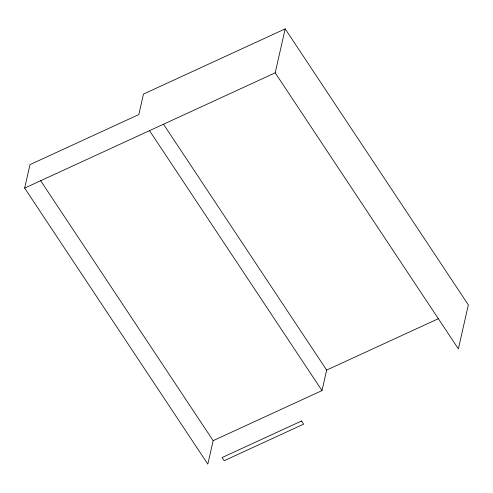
<?xml version="1.0" encoding="UTF-8"?>
<svg xmlns="http://www.w3.org/2000/svg" width="493" height="493" viewBox="0 0 493 493"><rect width="100%" height="100%" fill="white"/><g stroke="black" fill="none" stroke-linecap="round" stroke-linejoin="round"><path stroke-width="0.74" d="M40.605 180.641L213.155 440.656L207.824 464.123L24.65 188.098L29.981 164.631L138.823 114.561L143.475 94.071L285.176 28.877L468.35 304.902L458.361 348.859L275.193 72.835L285.176 28.877M213.155 440.656L321.997 390.585L326.649 370.089L163.454 124.168M24.65 188.098L275.193 72.835M326.649 370.089L438.332 318.712M149.447 130.571L321.997 390.585M301.543 421.004L222.078 457.566L224.161 460.709L303.633 424.146L301.543 421.004"/></g></svg>
